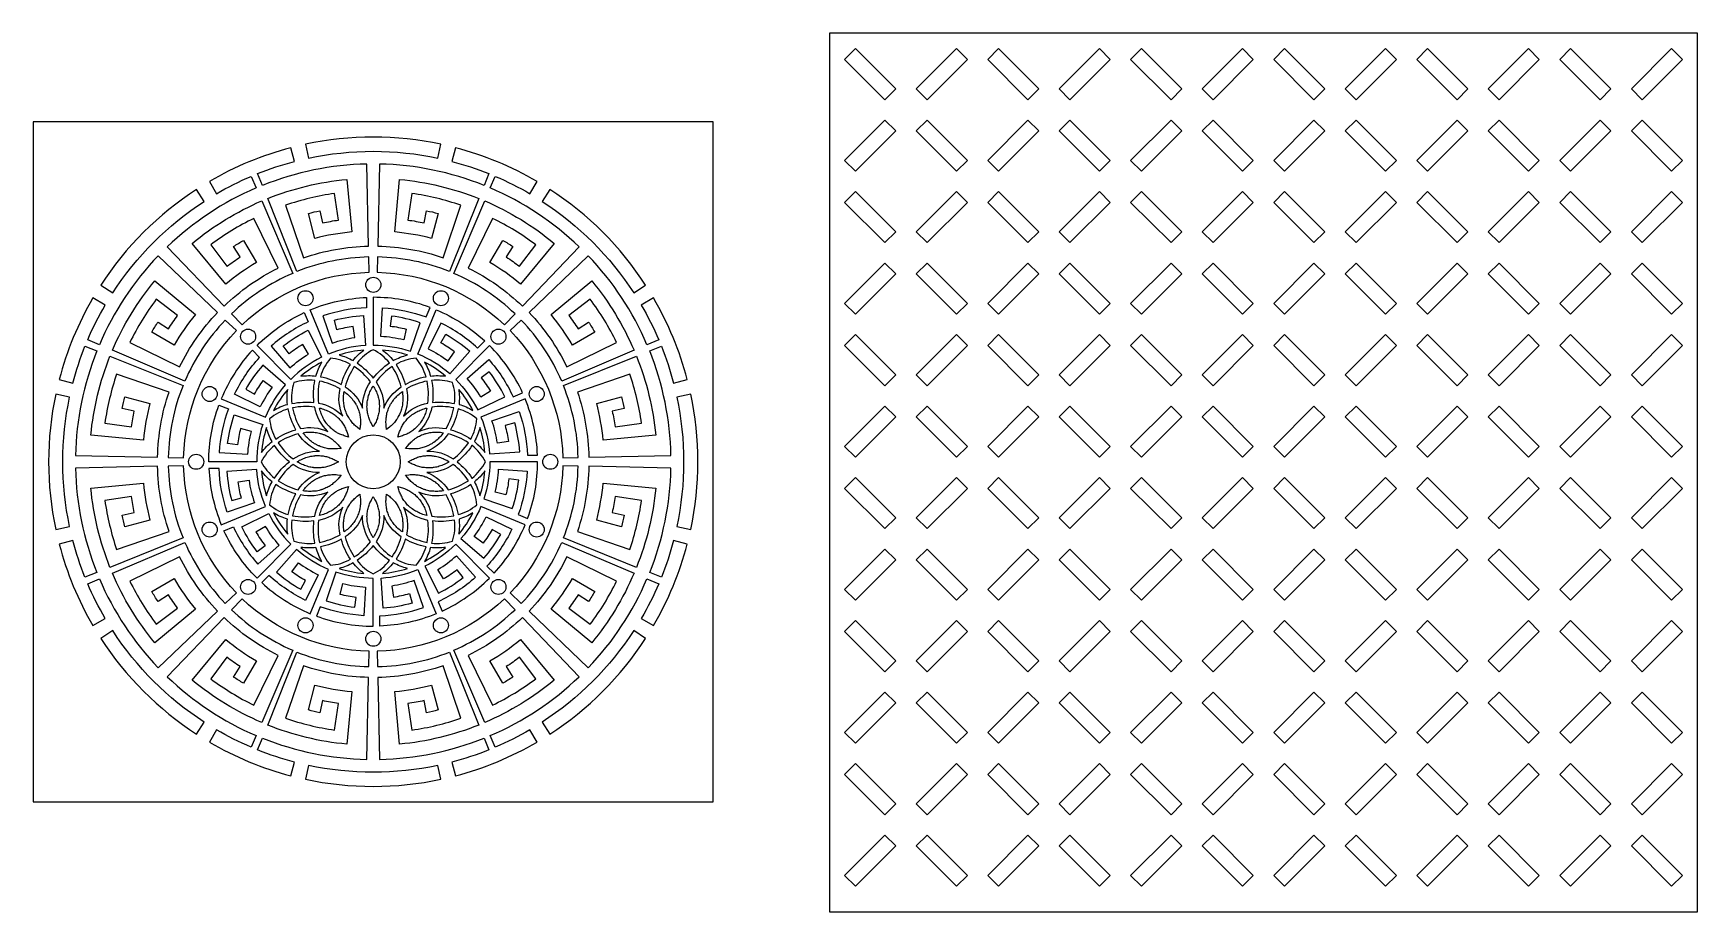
# Model space of a CAD drawing. Extents: x 313 to 1418, y 391 to 974.
import ezdxf

# ---------------------------------------------------------------- set-up
doc = ezdxf.new("R2010")
doc.units = 0
doc.layers.get('0').update_dxf_attribs({"linetype": 'CONTINUOUS'})

msp = doc.modelspace()

# ---------------------------------------------------------------- linework, layer by layer
for points in [[(841.9, 390.7), (1418.3, 390.7), (1418.3, 973.9), (841.9, 973.9)], [(852, 956.6), (859.2, 963.7), (886, 937), (878.8, 929.8)], [(926.3, 963.7), (933.5, 956.6), (906.7, 929.8), (899.5, 937)], [(947, 956.6), (954.2, 963.7), (980.9, 937), (973.7, 929.8)], [(1021.2, 963.7), (1028.4, 956.6), (1001.6, 929.8), (994.5, 937)], [(1041.9, 956.6), (1049.1, 963.7), (1075.9, 937), (1068.7, 929.8)], [(1116.2, 963.7), (1123.3, 956.6), (1096.6, 929.8), (1089.4, 937)], [(1136.9, 956.6), (1144.1, 963.7), (1170.8, 937), (1163.6, 929.8)], [(1211.1, 963.7), (1218.3, 956.6), (1191.5, 929.8), (1184.4, 937)], [(1231.8, 956.6), (1239, 963.7), (1265.8, 937), (1258.6, 929.8)], [(1306.1, 963.7), (1313.2, 956.6), (1286.5, 929.8), (1279.3, 937)], [(1326.8, 956.6), (1334, 963.7), (1360.7, 937), (1353.5, 929.8)], [(1401, 963.7), (1408.2, 956.6), (1381.4, 929.8), (1374.3, 937)], [(313.4, 463.7), (764.7, 463.7), (764.7, 915.1), (313.4, 915.1)], [(859.2, 882.3), (852, 889.5), (878.8, 916.3), (886, 909.1)], [(933.5, 889.5), (926.3, 882.3), (899.5, 909.1), (906.7, 916.3)], [(954.2, 882.3), (947, 889.5), (973.7, 916.3), (980.9, 909.1)], [(1028.4, 889.5), (1021.2, 882.3), (994.5, 909.1), (1001.6, 916.3)], [(1049.1, 882.3), (1041.9, 889.5), (1068.7, 916.3), (1075.9, 909.1)], [(1123.3, 889.5), (1116.2, 882.3), (1089.4, 909.1), (1096.6, 916.3)], [(1144.1, 882.3), (1136.9, 889.5), (1163.6, 916.3), (1170.8, 909.1)], [(1218.3, 889.5), (1211.1, 882.3), (1184.4, 909.1), (1191.5, 916.3)], [(1239, 882.3), (1231.8, 889.5), (1258.6, 916.3), (1265.8, 909.1)], [(1313.2, 889.5), (1306.1, 882.3), (1279.3, 909.1), (1286.5, 916.3)], [(1334, 882.3), (1326.8, 889.5), (1353.5, 916.3), (1360.7, 909.1)], [(1408.2, 889.5), (1401, 882.3), (1374.3, 909.1), (1381.4, 916.3)], [(852, 861.6), (859.2, 868.8), (886, 842), (878.8, 834.9)], [(926.3, 868.8), (933.5, 861.6), (906.7, 834.9), (899.5, 842)], [(947, 861.6), (954.2, 868.8), (980.9, 842), (973.7, 834.9)], [(1021.2, 868.8), (1028.4, 861.6), (1001.6, 834.9), (994.5, 842)], [(1041.9, 861.6), (1049.1, 868.8), (1075.9, 842), (1068.7, 834.9)], [(1116.2, 868.8), (1123.3, 861.6), (1096.6, 834.9), (1089.4, 842)], [(1136.9, 861.6), (1144.1, 868.8), (1170.8, 842), (1163.6, 834.9)], [(1211.1, 868.8), (1218.3, 861.6), (1191.5, 834.9), (1184.4, 842)], [(1231.8, 861.6), (1239, 868.8), (1265.8, 842), (1258.6, 834.9)], [(1306.1, 868.8), (1313.2, 861.6), (1286.5, 834.9), (1279.3, 842)], [(1326.8, 861.6), (1334, 868.8), (1360.7, 842), (1353.5, 834.9)], [(1401, 868.8), (1408.2, 861.6), (1381.4, 834.9), (1374.3, 842)], [(859.2, 787.4), (852, 794.6), (878.8, 821.3), (886, 814.1)], [(933.5, 794.6), (926.3, 787.4), (899.5, 814.1), (906.7, 821.3)], [(954.2, 787.4), (947, 794.6), (973.7, 821.3), (980.9, 814.1)], [(1028.4, 794.6), (1021.2, 787.4), (994.5, 814.1), (1001.6, 821.3)], [(1049.1, 787.4), (1041.9, 794.6), (1068.7, 821.3), (1075.9, 814.1)], [(1123.3, 794.6), (1116.2, 787.4), (1089.4, 814.1), (1096.6, 821.3)], [(1144.1, 787.4), (1136.9, 794.6), (1163.6, 821.3), (1170.8, 814.1)], [(1218.3, 794.6), (1211.1, 787.4), (1184.4, 814.1), (1191.5, 821.3)], [(1239, 787.4), (1231.8, 794.6), (1258.6, 821.3), (1265.8, 814.1)], [(1313.2, 794.6), (1306.1, 787.4), (1279.3, 814.1), (1286.5, 821.3)], [(1334, 787.4), (1326.8, 794.6), (1353.5, 821.3), (1360.7, 814.1)], [(1408.2, 794.6), (1401, 787.4), (1374.3, 814.1), (1381.4, 821.3)], [(852, 766.7), (859.2, 773.8), (886, 747.1), (878.8, 739.9)], [(926.3, 773.8), (933.5, 766.7), (906.7, 739.9), (899.5, 747.1)], [(947, 766.7), (954.2, 773.8), (980.9, 747.1), (973.7, 739.9)], [(1021.2, 773.8), (1028.4, 766.7), (1001.6, 739.9), (994.5, 747.1)], [(1041.9, 766.7), (1049.1, 773.8), (1075.9, 747.1), (1068.7, 739.9)], [(1116.2, 773.8), (1123.3, 766.7), (1096.6, 739.9), (1089.4, 747.1)], [(1136.9, 766.7), (1144.1, 773.8), (1170.8, 747.1), (1163.6, 739.9)], [(1211.1, 773.8), (1218.3, 766.7), (1191.5, 739.9), (1184.4, 747.1)], [(1231.8, 766.7), (1239, 773.8), (1265.8, 747.1), (1258.6, 739.9)], [(1306.1, 773.8), (1313.2, 766.7), (1286.5, 739.9), (1279.3, 747.1)], [(1326.8, 766.7), (1334, 773.8), (1360.7, 747.1), (1353.5, 739.9)], [(1401, 773.8), (1408.2, 766.7), (1381.4, 739.9), (1374.3, 747.1)], [(528.4, 712.3), (527.8, 712.8), (527.2, 713.3), (526.6, 713.8), (526.1, 714.4), (525.6, 714.9), (525.1, 715.5), (524.6, 716.1), (524.1, 716.7), (523.6, 717.4), (523.2, 718), (522.8, 718.7), (522.4, 719.4), (522, 720.1), (521.6, 720.8), (521.3, 721.5), (521, 722.3), (520.9, 722.7), (520.7, 723), (520.6, 723.4), (520.5, 723.8), (520.3, 724.2), (520.2, 724.6), (520, 725.4), (519.8, 726.2), (519.7, 727.1), (519.6, 727.9), (519.5, 728.8), (519.4, 729.6), (519.4, 730.5), (519.4, 731.4), (519.4, 732.3), (519.4, 733.2), (519.5, 734.2), (519.6, 735.1), (519.8, 736), (520.5, 735.5), (521.2, 734.9), (521.9, 734.3), (522.6, 733.7), (523.3, 733), (523.9, 732.4), (524.5, 731.8), (525.1, 731.1), (525.6, 730.4), (526.1, 729.7), (526.6, 729), (527.1, 728.3), (527.5, 727.6), (527.7, 727.2), (527.9, 726.9), (528.1, 726.5), (528.3, 726.2), (528.4, 725.8), (528.6, 725.4), (528.9, 724.7), (529.2, 723.9), (529.4, 723.2), (529.7, 722.4), (529.9, 721.6), (530.1, 720.9), (530.2, 720.1), (530.3, 719.3), (530.4, 718.6), (530.5, 717.8), (530.5, 717), (530.6, 716.2), (530.6, 715.5), (530.5, 714.7), (530.5, 713.9), (530.4, 713.2), (530.2, 710.8)], [(537.9, 714.7), (537.6, 715.3), (537.2, 716), (536.9, 716.7), (536.6, 717.4), (536.4, 718.2), (536.1, 718.9), (535.9, 719.6), (535.7, 720.4), (535.5, 721.2), (535.3, 721.9), (535.2, 722.7), (535.1, 723.5), (535, 724.3), (535, 725.1), (534.9, 725.9), (535, 726.7), (535, 727.1), (535, 727.5), (535, 727.9), (535, 728.3), (535.1, 728.7), (535.1, 729.1), (535.3, 730), (535.4, 730.8), (535.6, 731.6), (535.8, 732.4), (536, 733.3), (536.3, 734.1), (536.6, 734.9), (536.9, 735.8), (537.3, 736.6), (537.7, 737.4), (538.1, 738.2), (538.6, 739), (539.1, 739.9), (539.5, 739), (540, 738.2), (540.4, 737.4), (540.8, 736.6), (541.2, 735.8), (541.5, 734.9), (541.8, 734.1), (542.1, 733.3), (542.3, 732.4), (542.5, 731.6), (542.7, 730.8), (542.9, 730), (543, 729.1), (543, 728.7), (543.1, 728.3), (543.1, 727.9), (543.1, 727.5), (543.2, 727.1), (543.2, 726.7), (543.2, 725.9), (543.1, 725.1), (543.1, 724.3), (543, 723.5), (542.9, 722.7), (542.8, 721.9), (542.6, 721.2), (542.4, 720.4), (542.2, 719.6), (542, 718.9), (541.8, 718.2), (541.5, 717.4), (541.2, 716.7), (540.9, 716), (540.5, 715.3), (540.2, 714.7), (539.1, 712.6)], [(547.7, 713.2), (547.6, 713.9), (547.6, 714.7), (547.5, 715.5), (547.5, 716.2), (547.6, 717), (547.6, 717.8), (547.7, 718.6), (547.8, 719.3), (547.9, 720.1), (548.1, 720.9), (548.2, 721.6), (548.4, 722.4), (548.7, 723.2), (548.9, 723.9), (549.2, 724.7), (549.5, 725.4), (549.7, 725.8), (549.9, 726.2), (550, 726.5), (550.2, 726.9), (550.4, 727.2), (550.6, 727.6), (551.1, 728.3), (551.5, 729), (552, 729.7), (552.5, 730.4), (553, 731.1), (553.6, 731.8), (554.2, 732.4), (554.8, 733), (555.5, 733.7), (556.2, 734.3), (556.9, 734.9), (557.6, 735.5), (558.4, 736), (558.5, 735.1), (558.6, 734.2), (558.7, 733.2), (558.7, 732.3), (558.8, 731.4), (558.7, 730.5), (558.7, 729.6), (558.6, 728.8), (558.5, 727.9), (558.4, 727.1), (558.3, 726.2), (558.1, 725.4), (557.9, 724.6), (557.8, 724.2), (557.7, 723.8), (557.5, 723.4), (557.4, 723), (557.3, 722.7), (557.1, 722.3), (556.8, 721.5), (556.5, 720.8), (556.1, 720.1), (555.7, 719.4), (555.4, 718.7), (554.9, 718), (554.5, 717.4), (554, 716.7), (553.6, 716.1), (553.1, 715.5), (552.6, 714.9), (552, 714.4), (551.5, 713.8), (550.9, 713.3), (550.3, 712.8), (549.8, 712.3), (547.9, 710.8)], [(520.4, 706.5), (519.7, 706.7), (519, 707), (518.2, 707.2), (517.5, 707.5), (516.8, 707.8), (516.1, 708.2), (515.4, 708.5), (514.8, 708.9), (514.1, 709.3), (513.4, 709.8), (512.8, 710.2), (512.2, 710.7), (511.6, 711.2), (511, 711.7), (510.4, 712.3), (509.8, 712.9), (509.5, 713.2), (509.2, 713.5), (509, 713.8), (508.7, 714.1), (508.5, 714.4), (508.2, 714.7), (507.7, 715.4), (507.2, 716.1), (506.8, 716.8), (506.3, 717.5), (505.9, 718.3), (505.5, 719.1), (505.1, 719.9), (504.8, 720.7), (504.5, 721.5), (504.2, 722.4), (503.9, 723.3), (503.6, 724.2), (503.4, 725.1), (504.3, 724.9), (505.2, 724.6), (506.1, 724.3), (506.9, 724), (507.8, 723.7), (508.6, 723.3), (509.4, 723), (510.2, 722.6), (510.9, 722.2), (511.7, 721.7), (512.4, 721.3), (513.1, 720.8), (513.7, 720.3), (514.1, 720), (514.4, 719.8), (514.7, 719.5), (515, 719.2), (515.3, 718.9), (515.6, 718.7), (516.2, 718.1), (516.7, 717.5), (517.3, 716.9), (517.8, 716.3), (518.2, 715.7), (518.7, 715), (519.1, 714.4), (519.5, 713.7), (519.9, 713), (520.3, 712.3), (520.6, 711.7), (520.9, 710.9), (521.2, 710.2), (521.5, 709.5), (521.8, 708.8), (522, 708.1), (522.7, 705.8)], [(556.1, 708.1), (556.3, 708.8), (556.6, 709.5), (556.9, 710.2), (557.2, 710.9), (557.5, 711.7), (557.8, 712.3), (558.2, 713), (558.6, 713.7), (559, 714.4), (559.4, 715), (559.9, 715.7), (560.4, 716.3), (560.9, 716.9), (561.4, 717.5), (561.9, 718.1), (562.5, 718.7), (562.8, 718.9), (563.1, 719.2), (563.4, 719.5), (563.7, 719.8), (564, 720), (564.4, 720.3), (565, 720.8), (565.7, 721.3), (566.4, 721.7), (567.2, 722.2), (567.9, 722.6), (568.7, 723), (569.5, 723.3), (570.3, 723.7), (571.2, 724), (572, 724.3), (572.9, 724.6), (573.8, 724.9), (574.7, 725.1), (574.5, 724.2), (574.2, 723.3), (574, 722.4), (573.7, 721.5), (573.3, 720.7), (573, 719.9), (572.6, 719.1), (572.2, 718.3), (571.8, 717.5), (571.4, 716.8), (570.9, 716.1), (570.4, 715.4), (569.9, 714.7), (569.7, 714.4), (569.4, 714.1), (569.1, 713.8), (568.9, 713.5), (568.6, 713.2), (568.3, 712.9), (567.7, 712.3), (567.2, 711.7), (566.6, 711.2), (565.9, 710.7), (565.3, 710.2), (564.7, 709.8), (564, 709.3), (563.4, 708.9), (562.7, 708.5), (562, 708.2), (561.3, 707.8), (560.6, 707.5), (559.9, 707.2), (559.2, 707), (558.4, 706.7), (557.7, 706.5), (555.4, 705.8)], [(859.2, 692.4), (852, 699.6), (878.8, 726.4), (886, 719.2)], [(933.5, 699.6), (926.3, 692.4), (899.5, 719.2), (906.7, 726.4)], [(954.2, 692.4), (947, 699.6), (973.7, 726.4), (980.9, 719.2)], [(1028.4, 699.6), (1021.2, 692.4), (994.5, 719.2), (1001.6, 726.4)], [(1049.1, 692.4), (1041.9, 699.6), (1068.7, 726.4), (1075.9, 719.2)], [(1123.3, 699.6), (1116.2, 692.4), (1089.4, 719.2), (1096.6, 726.4)], [(1144.1, 692.4), (1136.9, 699.6), (1163.6, 726.4), (1170.8, 719.2)], [(1218.3, 699.6), (1211.1, 692.4), (1184.4, 719.2), (1191.5, 726.4)], [(1239, 692.4), (1231.8, 699.6), (1258.6, 726.4), (1265.8, 719.2)], [(1313.2, 699.6), (1306.1, 692.4), (1279.3, 719.2), (1286.5, 726.4)], [(1334, 692.4), (1326.8, 699.6), (1353.5, 726.4), (1360.7, 719.2)], [(1408.2, 699.6), (1401, 692.4), (1374.3, 719.2), (1381.4, 726.4)], [(515.3, 698), (514.5, 698), (513.8, 697.9), (513, 697.9), (512.2, 697.9), (511.5, 697.9), (510.7, 698), (509.9, 698), (509.1, 698.1), (508.4, 698.3), (507.6, 698.4), (506.8, 698.6), (506.1, 698.8), (505.3, 699), (504.6, 699.3), (503.8, 699.6), (503.1, 699.9), (502.7, 700), (502.3, 700.2), (501.9, 700.4), (501.6, 700.6), (501.2, 700.8), (500.9, 701), (500.1, 701.4), (499.4, 701.9), (498.7, 702.3), (498.1, 702.9), (497.4, 703.4), (496.7, 704), (496.1, 704.6), (495.4, 705.2), (494.8, 705.8), (494.2, 706.5), (493.6, 707.2), (493, 708), (492.5, 708.7), (493.4, 708.9), (494.3, 709), (495.2, 709), (496.1, 709.1), (497, 709.1), (497.9, 709.1), (498.8, 709.1), (499.7, 709), (500.6, 708.9), (501.4, 708.8), (502.2, 708.6), (503.1, 708.4), (503.9, 708.2), (504.3, 708.1), (504.7, 708), (505, 707.9), (505.4, 707.7), (505.8, 707.6), (506.2, 707.5), (506.9, 707.2), (507.7, 706.8), (508.4, 706.5), (509.1, 706.1), (509.8, 705.7), (510.4, 705.3), (511.1, 704.8), (511.7, 704.4), (512.3, 703.9), (512.9, 703.4), (513.5, 702.9), (514.1, 702.4), (514.6, 701.8), (515.2, 701.3), (515.7, 700.7), (516.2, 700.1), (517.7, 698.3)], [(562, 700.1), (562.4, 700.7), (563, 701.3), (563.5, 701.8), (564, 702.4), (564.6, 702.9), (565.2, 703.4), (565.8, 703.9), (566.4, 704.4), (567, 704.8), (567.7, 705.3), (568.3, 705.7), (569, 706.1), (569.7, 706.5), (570.4, 706.8), (571.2, 707.2), (571.9, 707.5), (572.3, 707.6), (572.7, 707.7), (573.1, 707.9), (573.5, 708), (573.9, 708.1), (574.3, 708.2), (575.1, 708.4), (575.9, 708.6), (576.7, 708.8), (577.6, 708.9), (578.4, 709), (579.3, 709.1), (580.2, 709.1), (581.1, 709.1), (582, 709.1), (582.9, 709), (583.8, 709), (584.7, 708.9), (585.7, 708.7), (585.1, 708), (584.5, 707.2), (583.9, 706.5), (583.3, 705.8), (582.7, 705.2), (582.1, 704.6), (581.4, 704), (580.7, 703.4), (580.1, 702.9), (579.4, 702.3), (578.7, 701.9), (578, 701.4), (577.3, 701), (576.9, 700.8), (576.5, 700.6), (576.2, 700.4), (575.8, 700.2), (575.4, 700), (575.1, 699.9), (574.3, 699.6), (573.6, 699.3), (572.8, 699), (572, 698.8), (571.3, 698.6), (570.5, 698.4), (569.7, 698.3), (569, 698.1), (568.2, 698), (567.4, 698), (566.7, 697.9), (565.9, 697.9), (565.1, 697.9), (564.3, 697.9), (563.6, 698), (562.8, 698), (560.5, 698.3)], [(513.8, 688.3), (513.1, 687.9), (512.4, 687.6), (511.7, 687.3), (511, 687), (510.3, 686.7), (509.6, 686.5), (508.8, 686.2), (508.1, 686), (507.3, 685.9), (506.5, 685.7), (505.8, 685.6), (505, 685.5), (504.2, 685.4), (503.4, 685.3), (502.6, 685.3), (501.8, 685.3), (501.4, 685.3), (501, 685.3), (500.6, 685.4), (500.2, 685.4), (499.7, 685.4), (499.3, 685.5), (498.5, 685.6), (497.7, 685.8), (496.9, 685.9), (496, 686.1), (495.2, 686.4), (494.4, 686.7), (493.5, 687), (492.7, 687.3), (491.9, 687.7), (491.1, 688), (490.2, 688.5), (489.4, 688.9), (488.6, 689.4), (489.4, 689.9), (490.2, 690.4), (491.1, 690.8), (491.9, 691.2), (492.7, 691.5), (493.5, 691.9), (494.4, 692.2), (495.2, 692.4), (496, 692.7), (496.9, 692.9), (497.7, 693.1), (498.5, 693.2), (499.3, 693.3), (499.7, 693.4), (500.2, 693.4), (500.6, 693.5), (501, 693.5), (501.4, 693.5), (501.8, 693.5), (502.6, 693.5), (503.4, 693.5), (504.2, 693.4), (505, 693.4), (505.8, 693.3), (506.5, 693.1), (507.3, 693), (508.1, 692.8), (508.8, 692.6), (509.6, 692.4), (510.3, 692.1), (511, 691.8), (511.7, 691.5), (512.4, 691.2), (513.1, 690.9), (513.8, 690.5), (515.9, 689.4)], [(564.3, 690.5), (565, 690.9), (565.7, 691.2), (566.4, 691.5), (567.1, 691.8), (567.8, 692.1), (568.5, 692.4), (569.3, 692.6), (570, 692.8), (570.8, 693), (571.6, 693.1), (572.3, 693.3), (573.1, 693.4), (573.9, 693.4), (574.7, 693.5), (575.5, 693.5), (576.3, 693.5), (576.7, 693.5), (577.1, 693.5), (577.5, 693.5), (578, 693.4), (578.4, 693.4), (578.8, 693.3), (579.6, 693.2), (580.4, 693.1), (581.3, 692.9), (582.1, 692.7), (582.9, 692.4), (583.8, 692.2), (584.6, 691.9), (585.4, 691.5), (586.2, 691.2), (587.1, 690.8), (587.9, 690.4), (588.7, 689.9), (589.5, 689.4), (588.7, 688.9), (587.9, 688.5), (587.1, 688), (586.2, 687.7), (585.4, 687.3), (584.6, 687), (583.8, 686.7), (582.9, 686.4), (582.1, 686.1), (581.3, 685.9), (580.4, 685.8), (579.6, 685.6), (578.8, 685.5), (578.4, 685.4), (578, 685.4), (577.5, 685.4), (577.1, 685.3), (576.7, 685.3), (576.3, 685.3), (575.5, 685.3), (574.7, 685.3), (573.9, 685.4), (573.1, 685.5), (572.3, 685.6), (571.6, 685.7), (570.8, 685.9), (570, 686), (569.3, 686.2), (568.5, 686.5), (567.8, 686.7), (567.1, 687), (566.4, 687.3), (565.7, 687.6), (565, 687.9), (564.3, 688.3), (562.2, 689.4)], [(516.2, 678.7), (515.7, 678.1), (515.2, 677.5), (514.6, 677), (514.1, 676.4), (513.5, 675.9), (512.9, 675.4), (512.3, 674.9), (511.7, 674.4), (511.1, 674), (510.4, 673.5), (509.8, 673.1), (509.1, 672.7), (508.4, 672.3), (507.7, 672), (506.9, 671.7), (506.2, 671.4), (505.8, 671.2), (505.4, 671.1), (505, 670.9), (504.7, 670.8), (504.3, 670.7), (503.9, 670.6), (503.1, 670.4), (502.2, 670.2), (501.4, 670), (500.6, 669.9), (499.7, 669.8), (498.8, 669.8), (497.9, 669.7), (497, 669.7), (496.1, 669.7), (495.2, 669.8), (494.3, 669.9), (493.4, 670), (492.5, 670.1), (493, 670.9), (493.6, 671.6), (494.2, 672.3), (494.8, 673), (495.4, 673.6), (496.1, 674.3), (496.7, 674.9), (497.4, 675.4), (498.1, 676), (498.7, 676.5), (499.4, 677), (500.1, 677.4), (500.9, 677.8), (501.2, 678), (501.6, 678.2), (501.9, 678.4), (502.3, 678.6), (502.7, 678.8), (503.1, 678.9), (503.8, 679.3), (504.6, 679.5), (505.3, 679.8), (506.1, 680), (506.8, 680.2), (507.6, 680.4), (508.4, 680.6), (509.1, 680.7), (509.9, 680.8), (510.7, 680.8), (511.5, 680.9), (512.2, 680.9), (513, 680.9), (513.8, 680.9), (514.5, 680.9), (515.3, 680.8), (517.7, 680.5)], [(562.8, 680.8), (563.6, 680.9), (564.3, 680.9), (565.1, 680.9), (565.9, 680.9), (566.7, 680.9), (567.4, 680.8), (568.2, 680.8), (569, 680.7), (569.7, 680.6), (570.5, 680.4), (571.3, 680.2), (572, 680), (572.8, 679.8), (573.6, 679.5), (574.3, 679.3), (575.1, 678.9), (575.4, 678.8), (575.8, 678.6), (576.2, 678.4), (576.5, 678.2), (576.9, 678), (577.3, 677.8), (578, 677.4), (578.7, 677), (579.4, 676.5), (580.1, 676), (580.7, 675.4), (581.4, 674.9), (582.1, 674.3), (582.7, 673.6), (583.3, 673), (583.9, 672.3), (584.5, 671.6), (585.1, 670.9), (585.7, 670.1), (584.7, 670), (583.8, 669.9), (582.9, 669.8), (582, 669.7), (581.1, 669.7), (580.2, 669.7), (579.3, 669.8), (578.4, 669.8), (577.6, 669.9), (576.7, 670), (575.9, 670.2), (575.1, 670.4), (574.3, 670.6), (573.9, 670.7), (573.5, 670.8), (573.1, 670.9), (572.7, 671.1), (572.3, 671.2), (571.9, 671.4), (571.2, 671.7), (570.4, 672), (569.7, 672.3), (569, 672.7), (568.3, 673.1), (567.7, 673.5), (567, 674), (566.4, 674.4), (565.8, 674.9), (565.2, 675.4), (564.6, 675.9), (564, 676.4), (563.5, 677), (563, 677.5), (562.4, 678.1), (562, 678.7), (560.5, 680.5)], [(852, 671.7), (859.2, 678.9), (886, 652.1), (878.8, 645)], [(926.3, 678.9), (933.5, 671.7), (906.7, 645), (899.5, 652.1)], [(947, 671.7), (954.2, 678.9), (980.9, 652.1), (973.7, 645)], [(1021.2, 678.9), (1028.4, 671.7), (1001.6, 645), (994.5, 652.1)], [(1041.9, 671.7), (1049.1, 678.9), (1075.9, 652.1), (1068.7, 645)], [(1116.2, 678.9), (1123.3, 671.7), (1096.6, 645), (1089.4, 652.1)], [(1136.9, 671.7), (1144.1, 678.9), (1170.8, 652.1), (1163.6, 645)], [(1211.1, 678.9), (1218.3, 671.7), (1191.5, 645), (1184.4, 652.1)], [(1231.8, 671.7), (1239, 678.9), (1265.8, 652.1), (1258.6, 645)], [(1306.1, 678.9), (1313.2, 671.7), (1286.5, 645), (1279.3, 652.1)], [(1326.8, 671.7), (1334, 678.9), (1360.7, 652.1), (1353.5, 645)], [(1401, 678.9), (1408.2, 671.7), (1381.4, 645), (1374.3, 652.1)], [(522, 670.8), (521.8, 670), (521.5, 669.3), (521.2, 668.6), (520.9, 667.9), (520.6, 667.2), (520.3, 666.5), (519.9, 665.8), (519.5, 665.1), (519.1, 664.4), (518.7, 663.8), (518.2, 663.2), (517.8, 662.5), (517.3, 661.9), (516.7, 661.3), (516.2, 660.7), (515.6, 660.2), (515.3, 659.9), (515, 659.6), (514.7, 659.3), (514.4, 659.1), (514.1, 658.8), (513.7, 658.5), (513.1, 658.1), (512.4, 657.6), (511.7, 657.1), (510.9, 656.7), (510.2, 656.3), (509.4, 655.9), (508.6, 655.5), (507.8, 655.1), (506.9, 654.8), (506.1, 654.5), (505.2, 654.2), (504.3, 654), (503.4, 653.7), (503.6, 654.7), (503.9, 655.6), (504.2, 656.4), (504.5, 657.3), (504.8, 658.1), (505.1, 659), (505.5, 659.8), (505.9, 660.5), (506.3, 661.3), (506.8, 662), (507.2, 662.7), (507.7, 663.4), (508.2, 664.1), (508.5, 664.4), (508.7, 664.7), (509, 665.1), (509.2, 665.4), (509.5, 665.7), (509.8, 666), (510.4, 666.5), (511, 667.1), (511.6, 667.6), (512.2, 668.1), (512.8, 668.6), (513.4, 669.1), (514.1, 669.5), (514.8, 669.9), (515.4, 670.3), (516.1, 670.6), (516.8, 671), (517.5, 671.3), (518.2, 671.6), (519, 671.9), (519.7, 672.1), (520.4, 672.4), (522.7, 673)], [(530.4, 665.7), (530.5, 664.9), (530.5, 664.1), (530.6, 663.4), (530.6, 662.6), (530.5, 661.8), (530.5, 661), (530.4, 660.3), (530.3, 659.5), (530.2, 658.7), (530.1, 658), (529.9, 657.2), (529.7, 656.4), (529.4, 655.7), (529.2, 654.9), (528.9, 654.2), (528.6, 653.4), (528.4, 653), (528.3, 652.7), (528.1, 652.3), (527.9, 651.9), (527.7, 651.6), (527.5, 651.2), (527.1, 650.5), (526.6, 649.8), (526.1, 649.1), (525.6, 648.4), (525.1, 647.7), (524.5, 647.1), (523.9, 646.4), (523.3, 645.8), (522.6, 645.2), (521.9, 644.5), (521.2, 643.9), (520.5, 643.4), (519.8, 642.8), (519.6, 643.7), (519.5, 644.7), (519.4, 645.6), (519.4, 646.5), (519.4, 647.4), (519.4, 648.3), (519.4, 649.2), (519.5, 650), (519.6, 650.9), (519.7, 651.8), (519.8, 652.6), (520, 653.4), (520.2, 654.2), (520.3, 654.6), (520.5, 655), (520.6, 655.4), (520.7, 655.8), (520.9, 656.2), (521, 656.6), (521.3, 657.3), (521.6, 658), (522, 658.8), (522.4, 659.5), (522.8, 660.1), (523.2, 660.8), (523.6, 661.4), (524.1, 662.1), (524.6, 662.7), (525.1, 663.3), (525.6, 663.9), (526.1, 664.4), (526.6, 665), (527.2, 665.5), (527.8, 666), (528.4, 666.5), (530.2, 668)], [(540.2, 664.2), (540.5, 663.5), (540.9, 662.8), (541.2, 662.1), (541.5, 661.4), (541.8, 660.7), (542, 659.9), (542.2, 659.2), (542.4, 658.4), (542.6, 657.7), (542.8, 656.9), (542.9, 656.1), (543, 655.3), (543.1, 654.6), (543.1, 653.8), (543.2, 653), (543.2, 652.1), (543.2, 651.7), (543.1, 651.3), (543.1, 650.9), (543.1, 650.5), (543, 650.1), (543, 649.7), (542.9, 648.9), (542.7, 648), (542.5, 647.2), (542.3, 646.4), (542.1, 645.5), (541.8, 644.7), (541.5, 643.9), (541.2, 643.1), (540.8, 642.2), (540.4, 641.4), (540, 640.6), (539.5, 639.8), (539.1, 639), (538.6, 639.8), (538.1, 640.6), (537.7, 641.4), (537.3, 642.2), (536.9, 643.1), (536.6, 643.9), (536.3, 644.7), (536, 645.5), (535.8, 646.4), (535.6, 647.2), (535.4, 648), (535.3, 648.9), (535.1, 649.7), (535.1, 650.1), (535, 650.5), (535, 650.9), (535, 651.3), (535, 651.7), (535, 652.1), (534.9, 653), (535, 653.8), (535, 654.6), (535.1, 655.3), (535.2, 656.1), (535.3, 656.9), (535.5, 657.7), (535.7, 658.4), (535.9, 659.2), (536.1, 659.9), (536.4, 660.7), (536.6, 661.4), (536.9, 662.1), (537.2, 662.8), (537.6, 663.5), (537.9, 664.2), (539.1, 666.3)], [(549.8, 666.5), (550.3, 666), (550.9, 665.5), (551.5, 665), (552, 664.4), (552.6, 663.9), (553.1, 663.3), (553.6, 662.7), (554, 662.1), (554.5, 661.4), (554.9, 660.8), (555.4, 660.1), (555.7, 659.5), (556.1, 658.8), (556.5, 658), (556.8, 657.3), (557.1, 656.6), (557.3, 656.2), (557.4, 655.8), (557.5, 655.4), (557.7, 655), (557.8, 654.6), (557.9, 654.2), (558.1, 653.4), (558.3, 652.6), (558.4, 651.8), (558.5, 650.9), (558.6, 650), (558.7, 649.2), (558.7, 648.3), (558.8, 647.4), (558.7, 646.5), (558.7, 645.6), (558.6, 644.7), (558.5, 643.7), (558.4, 642.8), (557.6, 643.4), (556.9, 643.9), (556.2, 644.5), (555.5, 645.2), (554.8, 645.8), (554.2, 646.4), (553.6, 647.1), (553, 647.7), (552.5, 648.4), (552, 649.1), (551.5, 649.8), (551.1, 650.5), (550.6, 651.2), (550.4, 651.6), (550.2, 651.9), (550, 652.3), (549.9, 652.7), (549.7, 653), (549.5, 653.4), (549.2, 654.2), (548.9, 654.9), (548.7, 655.7), (548.4, 656.4), (548.2, 657.2), (548.1, 658), (547.9, 658.7), (547.8, 659.5), (547.7, 660.3), (547.6, 661), (547.6, 661.8), (547.5, 662.6), (547.5, 663.4), (547.6, 664.1), (547.6, 664.9), (547.7, 665.7), (547.9, 668)], [(557.7, 672.4), (558.4, 672.1), (559.2, 671.9), (559.9, 671.6), (560.6, 671.3), (561.3, 671), (562, 670.6), (562.7, 670.3), (563.4, 669.9), (564, 669.5), (564.7, 669.1), (565.3, 668.6), (565.9, 668.1), (566.6, 667.6), (567.2, 667.1), (567.7, 666.5), (568.3, 666), (568.6, 665.7), (568.9, 665.4), (569.1, 665.1), (569.4, 664.7), (569.7, 664.4), (569.9, 664.1), (570.4, 663.4), (570.9, 662.7), (571.4, 662), (571.8, 661.3), (572.2, 660.5), (572.6, 659.8), (573, 659), (573.3, 658.1), (573.7, 657.3), (574, 656.4), (574.2, 655.6), (574.5, 654.7), (574.7, 653.7), (573.8, 654), (572.9, 654.2), (572, 654.5), (571.2, 654.8), (570.3, 655.1), (569.5, 655.5), (568.7, 655.9), (567.9, 656.3), (567.2, 656.7), (566.4, 657.1), (565.7, 657.6), (565, 658.1), (564.4, 658.5), (564, 658.8), (563.7, 659.1), (563.4, 659.3), (563.1, 659.6), (562.8, 659.9), (562.5, 660.2), (561.9, 660.7), (561.4, 661.3), (560.9, 661.9), (560.4, 662.5), (559.9, 663.2), (559.4, 663.8), (559, 664.4), (558.6, 665.1), (558.2, 665.8), (557.8, 666.5), (557.5, 667.2), (557.2, 667.9), (556.9, 668.6), (556.6, 669.3), (556.3, 670), (556.1, 670.8), (555.4, 673)], [(859.2, 597.5), (852, 604.7), (878.8, 631.4), (886, 624.2)], [(933.5, 604.7), (926.3, 597.5), (899.5, 624.2), (906.7, 631.4)], [(954.2, 597.5), (947, 604.7), (973.7, 631.4), (980.9, 624.2)], [(1028.4, 604.7), (1021.2, 597.5), (994.5, 624.2), (1001.6, 631.4)], [(1049.1, 597.5), (1041.9, 604.7), (1068.7, 631.4), (1075.9, 624.2)], [(1123.3, 604.7), (1116.2, 597.5), (1089.4, 624.2), (1096.6, 631.4)], [(1144.1, 597.5), (1136.9, 604.7), (1163.6, 631.4), (1170.8, 624.2)], [(1218.3, 604.7), (1211.1, 597.5), (1184.4, 624.2), (1191.5, 631.4)], [(1239, 597.5), (1231.8, 604.7), (1258.6, 631.4), (1265.8, 624.2)], [(1313.2, 604.7), (1306.1, 597.5), (1279.3, 624.2), (1286.5, 631.4)], [(1334, 597.5), (1326.8, 604.7), (1353.5, 631.4), (1360.7, 624.2)], [(1408.2, 604.7), (1401, 597.5), (1374.3, 624.2), (1381.4, 631.4)], [(852, 576.8), (859.2, 584), (886, 557.2), (878.8, 550)], [(926.3, 584), (933.5, 576.8), (906.7, 550), (899.5, 557.2)], [(947, 576.8), (954.2, 584), (980.9, 557.2), (973.7, 550)], [(1021.2, 584), (1028.4, 576.8), (1001.6, 550), (994.5, 557.2)], [(1041.9, 576.8), (1049.1, 584), (1075.9, 557.2), (1068.7, 550)], [(1116.2, 584), (1123.3, 576.8), (1096.6, 550), (1089.4, 557.2)], [(1136.9, 576.8), (1144.1, 584), (1170.8, 557.2), (1163.6, 550)], [(1211.1, 584), (1218.3, 576.8), (1191.5, 550), (1184.4, 557.2)], [(1231.8, 576.8), (1239, 584), (1265.8, 557.2), (1258.6, 550)], [(1306.1, 584), (1313.2, 576.8), (1286.5, 550), (1279.3, 557.2)], [(1326.8, 576.8), (1334, 584), (1360.7, 557.2), (1353.5, 550)], [(1401, 584), (1408.2, 576.8), (1381.4, 550), (1374.3, 557.2)], [(859.2, 502.5), (852, 509.7), (878.8, 536.5), (886, 529.3)], [(933.5, 509.7), (926.3, 502.5), (899.5, 529.3), (906.7, 536.5)], [(954.2, 502.5), (947, 509.7), (973.7, 536.5), (980.9, 529.3)], [(1028.4, 509.7), (1021.2, 502.5), (994.5, 529.3), (1001.6, 536.5)], [(1049.1, 502.5), (1041.9, 509.7), (1068.7, 536.5), (1075.9, 529.3)], [(1123.3, 509.7), (1116.2, 502.5), (1089.4, 529.3), (1096.6, 536.5)], [(1144.1, 502.5), (1136.9, 509.7), (1163.6, 536.5), (1170.8, 529.3)], [(1218.3, 509.7), (1211.1, 502.5), (1184.4, 529.3), (1191.5, 536.5)], [(1239, 502.5), (1231.8, 509.7), (1258.6, 536.5), (1265.8, 529.3)], [(1313.2, 509.7), (1306.1, 502.5), (1279.3, 529.3), (1286.5, 536.5)], [(1334, 502.5), (1326.8, 509.7), (1353.5, 536.5), (1360.7, 529.3)], [(1408.2, 509.7), (1401, 502.5), (1374.3, 529.3), (1381.4, 536.5)], [(852, 481.8), (859.2, 489), (886, 462.2), (878.8, 455.1)], [(926.3, 489), (933.5, 481.8), (906.7, 455.1), (899.5, 462.2)], [(947, 481.8), (954.2, 489), (980.9, 462.2), (973.7, 455.1)], [(1021.2, 489), (1028.4, 481.8), (1001.6, 455.1), (994.5, 462.2)], [(1041.9, 481.8), (1049.1, 489), (1075.9, 462.2), (1068.7, 455.1)], [(1116.2, 489), (1123.3, 481.8), (1096.6, 455.1), (1089.4, 462.2)], [(1136.9, 481.8), (1144.1, 489), (1170.8, 462.2), (1163.6, 455.1)], [(1211.1, 489), (1218.3, 481.8), (1191.5, 455.1), (1184.4, 462.2)], [(1231.8, 481.8), (1239, 489), (1265.8, 462.2), (1258.6, 455.1)], [(1306.1, 489), (1313.2, 481.8), (1286.5, 455.1), (1279.3, 462.2)], [(1326.8, 481.8), (1334, 489), (1360.7, 462.2), (1353.5, 455.1)], [(1401, 489), (1408.2, 481.8), (1381.4, 455.1), (1374.3, 462.2)], [(859.2, 407.6), (852, 414.8), (878.8, 441.5), (886, 434.4)], [(933.5, 414.8), (926.3, 407.6), (899.5, 434.4), (906.7, 441.5)], [(954.2, 407.6), (947, 414.8), (973.7, 441.5), (980.9, 434.4)], [(1028.4, 414.8), (1021.2, 407.6), (994.5, 434.4), (1001.6, 441.5)], [(1049.1, 407.6), (1041.9, 414.8), (1068.7, 441.5), (1075.9, 434.4)], [(1123.3, 414.8), (1116.2, 407.6), (1089.4, 434.4), (1096.6, 441.5)], [(1144.1, 407.6), (1136.9, 414.8), (1163.6, 441.5), (1170.8, 434.4)], [(1218.3, 414.8), (1211.1, 407.6), (1184.4, 434.4), (1191.5, 441.5)], [(1239, 407.6), (1231.8, 414.8), (1258.6, 441.5), (1265.8, 434.4)], [(1313.2, 414.8), (1306.1, 407.6), (1279.3, 434.4), (1286.5, 441.5)], [(1334, 407.6), (1326.8, 414.8), (1353.5, 441.5), (1360.7, 434.4)], [(1408.2, 414.8), (1401, 407.6), (1374.3, 434.4), (1381.4, 441.5)]]:
    msp.add_lwpolyline(points, close=True)
for points in [[(536.4, 815.2), (536.2, 825.4, 0.090262), (488.4, 815.7), (469, 864.2, -0.072132), (521.5, 876.9), (524.8, 842, 0.040572), (500.3, 837.7), (496, 854.3, -0.011503), (503.6, 856.1), (505.3, 848, -0.016678), (516, 849.9), (513.4, 867.6, 0.04664), (480.9, 859.7), (492.8, 824.9, -0.07714), (536, 832.6), (534.9, 887.1, 0.090262), (465.5, 872.9), (462.3, 880.7, -0.031243), (486.8, 888.8), (484.4, 897.9, 0.068241), (430.3, 875.5), (435, 867.4, -0.031243), (458, 878.9), (461.3, 871.2, 0.090262), (402.3, 832.1), (440, 792.8, -0.07714), (476, 818), (459.8, 851, 0.04664), (431.2, 833.5), (441.9, 819.2, -0.016678), (450.8, 825.4), (446.3, 832.3, -0.011503), (452.9, 836.4), (461.6, 821.7, 0.040572), (441.2, 807.4), (418.9, 834.4, -0.072132), (465, 862.6), (485.6, 814.5, 0.090262), (444.9, 787.6), (452, 780.3, -0.187871)], [(582, 891), (584, 900.2, 0.105417), (494.1, 900.2), (496.1, 891, -0.105417)], [(626.1, 780.3), (633.2, 787.6, 0.090262), (592.5, 814.5), (613.1, 862.6, -0.072132), (659.2, 834.4), (636.9, 807.4, 0.040572), (616.5, 821.7), (625.2, 836.4, -0.011503), (631.8, 832.3), (627.4, 825.4, -0.016678), (636.2, 819.2), (646.9, 833.5, 0.04664), (618.3, 851), (602.1, 818, -0.07714), (638.1, 792.8), (675.8, 832.1, 0.090262), (616.8, 871.2), (620.1, 878.9, -0.031243), (643.1, 867.4), (647.8, 875.5, 0.068241), (593.7, 897.9), (591.3, 888.8, -0.031243), (615.8, 880.7), (612.6, 872.9, 0.090262), (543.3, 887.1), (542.1, 832.6, -0.07714), (585.4, 824.9), (597.3, 859.7, 0.04664), (564.7, 867.6), (562.1, 849.9, -0.016678), (572.8, 848), (574.5, 856.1, -0.011503), (582.1, 854.3), (577.8, 837.7, 0.040572), (553.3, 842), (556.6, 876.9, -0.072132), (609.1, 864.2), (589.7, 815.7, 0.090262), (542, 825.4), (541.7, 815.2, -0.187871)], [(426.9, 862.3), (421.8, 870.2, 0.105417), (358.2, 806.7), (366.1, 801.6, -0.105417)], [(712, 801.6), (719.9, 806.7, 0.105417), (656.3, 870.2), (651.2, 862.3, -0.105417)], [(448.2, 776.5), (440.8, 783.5, 0.090262), (414, 742.9), (365.9, 763.4, -0.072132), (394.1, 809.6), (421, 787.2, 0.040572), (406.8, 766.9), (392, 775.5, -0.011503), (396.2, 782.2), (403.1, 777.7, -0.016678), (409.2, 786.6), (395, 797.3, 0.04664), (377.5, 768.7), (410.5, 752.5, -0.07714), (435.7, 788.5), (396.3, 826.2, 0.090262), (357.3, 767.1), (349.5, 770.4, -0.031243), (361.1, 793.4), (353, 798.2, 0.068241), (330.6, 744.1), (339.7, 741.7, -0.031243), (347.7, 766.1), (355.6, 763, 0.090262), (341.4, 693.6), (395.9, 692.5, -0.07714), (403.5, 735.7), (368.7, 747.6, 0.04664), (360.9, 715), (378.6, 712.5, -0.016678), (380.4, 723.1), (372.4, 724.8, -0.011503), (374.2, 732.5), (390.8, 728.2, 0.040572), (386.5, 703.7), (351.6, 707, -0.072132), (364.3, 759.5), (412.8, 740, 0.090262), (403, 692.3), (413.2, 692.1, -0.187871)], [(664.9, 692.1), (675.1, 692.3, 0.090262), (665.3, 740), (713.8, 759.5, -0.072132), (726.6, 707), (691.7, 703.7, 0.040572), (687.4, 728.2), (703.9, 732.5, -0.011503), (705.7, 724.8), (697.7, 723.1, -0.016678), (699.6, 712.5), (717.2, 715, 0.04664), (709.4, 747.6), (674.6, 735.7, -0.07714), (682.2, 692.5), (736.7, 693.6, 0.090262), (722.6, 763), (730.4, 766.1, -0.031243), (738.4, 741.7), (747.5, 744.1, 0.068241), (725.1, 798.2), (717, 793.4, -0.031243), (728.6, 770.4), (720.8, 767.1, 0.090262), (681.8, 826.2), (642.5, 788.5, -0.07714), (667.6, 752.5), (700.6, 768.7, 0.04664), (683.1, 797.3), (668.9, 786.6, -0.016678), (675.1, 777.7), (682, 782.2, -0.011503), (686.1, 775.5), (671.3, 766.9, 0.040572), (657.1, 787.2), (684.1, 809.6, -0.072132), (712.2, 763.4), (664.2, 742.9, 0.090262), (637.3, 783.5), (629.9, 776.5, -0.187871)], [(534.7, 798.5), (534.7, 791.7, 0.072499), (505.7, 786.2), (511.9, 768.2, -0.046048), (526.8, 771.9), (525.7, 779.2, 0.029958), (515, 777), (513.3, 783.4, -0.050227), (532.5, 786.6), (533.9, 766.6, 0.081574), (509.4, 760.9), (497.3, 790.3, -0.088404)], [(539.1, 798.6), (539.1, 766.8, -0.081574), (563.8, 762.8), (570.2, 781.7, 0.050227), (551.2, 786.1), (550.4, 779.5, -0.029958), (561, 777.5), (559.3, 770.3, 0.046048), (544.1, 772.6), (545.3, 791.6, -0.072499), (574.2, 785.6), (576.8, 791.9, 0.088404)], [(493.3, 788.5), (495.9, 782.3, 0.072499), (471.2, 766.1), (483.8, 751.8, -0.046048), (496.1, 760.9), (492.3, 767.3, 0.029958), (483.3, 761.1), (479.3, 766.3, -0.050227), (495.8, 776.7), (504.7, 758.8, 0.081574), (484.3, 744.1), (461.9, 766.6, -0.088404)], [(613.1, 769.6), (608.3, 764.9, 0.072499), (583.9, 781.5), (575.6, 764.4, -0.046048), (588.7, 756.4), (593.1, 762.4, 0.029958), (584, 768.3), (587.3, 774.1, -0.050227), (603.2, 762.8), (590, 747.7, 0.081574), (568.7, 760.9), (580.8, 790.3, -0.088404)], [(480.8, 740.4), (465.7, 753.5, 0.050227), (454.4, 737.6), (460.2, 734.3, -0.029958), (466.1, 743.4), (472, 739, 0.046048), (464.1, 725.9), (447, 734.3, -0.072499), (463.6, 758.7), (458.8, 763.5, 0.088404), (438.2, 731.2), (467.5, 719, -0.081574)], [(525.7, 756.6, -0.068145), (532.9, 763.6, 0.056924), (516.4, 760.3, -0.068145)], [(549.8, 755, 0.108807), (539.1, 763.8), (539, 763.8, 0.108807), (528.3, 755), (528.3, 755, -0.078478), (539, 745), (539.1, 745, -0.078478), (549.8, 755)], [(552.4, 756.6, -0.068145), (561.8, 760.3, 0.056924), (545.2, 763.6, -0.068145)], [(608.4, 723.8), (626.4, 732.6, 0.050227), (616, 749.2), (610.8, 745.1, -0.029958), (616.9, 736.2), (610.5, 732.3, 0.046048), (601.5, 744.7), (615.7, 757.3, -0.072499), (631.9, 732.6), (638.2, 735.2, 0.088404), (616.3, 766.6), (593.8, 744.1, -0.081574)], [(501, 746.3, -0.068145), (505, 755.6, 0.056924), (491, 746.2, -0.068145)], [(523.9, 754.1, 0.108807), (510.6, 758.2), (510.6, 758.1, 0.108807), (504, 745.9), (504, 745.9, -0.078478), (517.8, 740.8), (517.8, 740.8, -0.078478), (523.9, 754.1)], [(532, 725, -0.16143), (537.2, 742.5, 0.083839), (526.5, 752.6, 0.083839), (520.4, 739.2, -0.16143)], [(546.1, 725, -0.16143), (557.7, 739.2, 0.083839), (551.6, 752.6, 0.083839), (540.9, 742.5, -0.16143)], [(574.1, 745.9, 0.108807), (567.5, 758.1), (567.5, 758.2, 0.108807), (554.2, 754.1), (554.2, 754.1, -0.078478), (560.3, 740.8), (560.4, 740.8, -0.078478), (574.1, 745.9)], [(577.1, 746.3, -0.068145), (587.1, 746.2, 0.056924), (573.1, 755.6, -0.068145)], [(500.3, 743.4, 0.108807), (486.5, 742), (486.4, 742, 0.108807), (485, 728.2), (485.1, 728.1, -0.078478), (499.7, 728.7), (499.7, 728.8, -0.078478), (500.3, 743.4)], [(518.9, 719.6, -0.16143), (517, 737.8, 0.083839), (503.3, 743, 0.083839), (502.8, 728.3, -0.16143)], [(559.2, 719.6, -0.16143), (575.3, 728.3, 0.083839), (574.8, 743, 0.083839), (561.1, 737.8, -0.16143)], [(593.1, 728.2, 0.108807), (591.7, 742), (591.7, 742, 0.108807), (577.8, 743.4), (577.8, 743.4, -0.078478), (578.4, 728.8), (578.4, 728.7, -0.078478), (593, 728.1)], [(337.5, 732.4), (328.3, 734.4, 0.105417), (328.3, 644.5), (337.5, 646.4, -0.105417)], [(482.1, 727.5, -0.068145), (482.3, 737.5, 0.056924), (472.9, 723.5, -0.068145)], [(596, 727.5, -0.068145), (605.2, 723.5, 0.056924), (595.8, 737.5, -0.068145)], [(616.3, 694.6), (636.3, 695.9, 0.050227), (633, 715.2), (626.6, 713.4, -0.029958), (628.9, 702.8), (621.5, 701.7, 0.046048), (617.9, 716.6), (635.9, 722.8, -0.072499), (641.4, 693.8), (648.1, 693.8, 0.088404), (639.9, 731.2), (610.6, 719, -0.081574)], [(740.6, 646.4), (749.8, 644.5, 0.105417), (749.8, 734.4), (740.6, 732.4, -0.105417)], [(436.6, 727.1), (442.9, 724.5, 0.072499), (436.8, 695.6), (455.8, 694.5, -0.046048), (458.2, 709.6), (451, 711.4, 0.029958), (449, 700.7), (442.4, 701.5, -0.050227), (446.8, 720.6), (465.7, 714.2, 0.081574), (461.7, 689.4), (429.9, 689.4, -0.088404)], [(482.6, 724.5, 0.108807), (470.3, 717.9), (470.3, 717.9, 0.108807), (474.3, 704.5), (474.4, 704.5, -0.078478), (487.7, 710.7), (487.7, 710.7, -0.078478), (482.6, 724.5)], [(508.9, 709.6, -0.16143), (500.2, 725.7, 0.083839), (485.5, 725.2, 0.083839), (490.7, 711.4, -0.16143)], [(569.3, 709.6, -0.16143), (587.4, 711.4, 0.083839), (592.6, 725.2, 0.083839), (577.9, 725.7, -0.16143)], [(603.8, 704.5, 0.108807), (607.8, 717.9), (607.8, 717.9, 0.108807), (595.5, 724.5), (595.5, 724.5, -0.078478), (590.4, 710.7), (590.5, 710.7, -0.078478), (603.8, 704.5)], [(471.9, 702.8, -0.068145), (468.2, 712.1, 0.056924), (464.9, 695.6, -0.068145)], [(503.4, 696.5, -0.16143), (489.3, 708, 0.083839), (475.9, 702, 0.083839), (485.9, 691.3, -0.16143)], [(574.7, 696.5, -0.16143), (592.2, 691.3, 0.083839), (602.2, 702, 0.083839), (588.8, 708, -0.16143)], [(606.2, 702.8, -0.068145), (613.2, 695.6, 0.056924), (609.9, 712.1, -0.068145)], [(473.5, 700.2, 0.108807), (464.7, 689.4), (464.7, 689.4, 0.108807), (473.5, 678.6), (473.5, 678.6, -0.078478), (483.4, 689.4), (483.4, 689.4, -0.078478), (473.5, 700.2)], [(604.7, 678.6, 0.108807), (613.5, 689.4), (613.5, 689.4, 0.108807), (604.7, 700.2), (604.6, 700.2, -0.078478), (594.7, 689.4), (594.7, 689.4, -0.078478), (604.6, 678.6)], [(413.2, 686.7), (403, 686.5, 0.090262), (412.8, 638.8), (364.3, 619.3, -0.072132), (351.6, 671.9), (386.5, 675.1, 0.040572), (390.8, 650.7), (374.2, 646.3, -0.011503), (372.4, 654), (380.4, 655.7, -0.016678), (378.6, 666.3), (360.9, 663.8, 0.04664), (368.7, 631.2), (403.5, 643.1, -0.07714), (395.9, 686.4), (341.4, 685.2, 0.090262), (355.6, 615.8), (347.7, 612.7, -0.031243), (339.7, 637.1), (330.6, 634.7, 0.068241), (353, 580.6), (361.1, 585.4, -0.031243), (349.5, 608.4), (357.3, 611.7, 0.090262), (396.3, 552.6), (435.7, 590.3, -0.07714), (410.5, 626.3), (377.5, 610.1, 0.04664), (395, 581.5), (409.2, 592.2, -0.016678), (403.1, 601.1), (396.2, 596.6, -0.011503), (392, 603.3), (406.8, 611.9, 0.040572), (421, 591.6), (394.1, 569.2, -0.072132), (365.9, 615.4), (414, 635.9, 0.090262), (440.8, 595.3), (448.2, 602.3, -0.187871)], [(503.4, 682.3, -0.16143), (485.9, 687.6, 0.083839), (475.9, 676.8, 0.083839), (489.3, 670.8, -0.16143)], [(574.7, 682.3, -0.16143), (588.8, 670.8, 0.083839), (602.2, 676.8, 0.083839), (592.2, 687.6, -0.16143)], [(612.4, 664.7), (631.4, 658.3, 0.050227), (635.7, 677.3), (629.1, 678.1, -0.029958), (627.2, 667.4), (620, 669.2, 0.046048), (622.3, 684.4), (641.3, 683.2, -0.072499), (635.3, 654.3), (641.5, 651.7, 0.088404), (648.2, 689.4), (616.5, 689.4, -0.081574)], [(629.9, 602.3), (637.3, 595.3, 0.090262), (664.2, 635.9), (712.2, 615.4, -0.072132), (684.1, 569.2), (657.1, 591.6, 0.040572), (671.3, 611.9), (686.1, 603.3, -0.011503), (682, 596.6), (675.1, 601.1, -0.016678), (668.9, 592.2), (683.1, 581.5, 0.04664), (700.6, 610.1), (667.6, 626.3, -0.07714), (642.5, 590.3), (681.8, 552.6, 0.090262), (720.8, 611.7), (728.6, 608.4, -0.031243), (717, 585.4), (725.1, 580.6, 0.068241), (747.5, 634.7), (738.4, 637.1, -0.031243), (730.4, 612.7), (722.6, 615.8, 0.090262), (736.7, 685.2), (682.2, 686.4, -0.07714), (674.6, 643.1), (709.4, 631.2, 0.04664), (717.2, 663.8), (699.6, 666.3, -0.016678), (697.7, 655.7), (705.7, 654, -0.011503), (703.9, 646.3), (687.4, 650.7, 0.040572), (691.7, 675.1), (726.6, 671.9, -0.072132), (713.8, 619.3), (665.3, 638.8, 0.090262), (675.1, 686.5), (664.9, 686.7, -0.187871)], [(461.8, 684.2), (441.9, 682.9, 0.050227), (445.1, 663.6), (451.5, 665.4, -0.029958), (449.3, 676), (456.6, 677.1, 0.046048), (460.2, 662.2), (442.2, 656, -0.072499), (436.7, 685), (430, 685, 0.088404), (438.2, 647.6), (467.5, 659.8, -0.081574)], [(471.9, 676.1, -0.068145), (464.9, 683.3, 0.056924), (468.2, 666.7, -0.068145)], [(474.3, 674.3, 0.108807), (470.3, 660.9), (470.3, 660.9, 0.108807), (482.6, 654.3), (482.6, 654.4, -0.078478), (487.7, 668.1), (487.7, 668.1, -0.078478), (474.4, 674.3)], [(595.5, 654.3, 0.108807), (607.8, 660.9), (607.8, 660.9, 0.108807), (603.8, 674.3), (603.8, 674.3, -0.078478), (590.5, 668.1), (590.4, 668.1, -0.078478), (595.5, 654.4)], [(606.2, 676.1, -0.068145), (609.9, 666.7, 0.056924), (613.2, 683.3, -0.068145)], [(508.9, 669.2, -0.16143), (490.7, 667.4, 0.083839), (485.5, 653.6, 0.083839), (500.2, 653.2, -0.16143)], [(569.3, 669.2, -0.16143), (577.9, 653.2, 0.083839), (592.6, 653.6, 0.083839), (587.4, 667.4, -0.16143)], [(439.9, 643.6), (446.2, 646.2, 0.072499), (462.4, 621.5), (476.6, 634.1, -0.046048), (467.6, 646.5), (461.2, 642.7, 0.029958), (467.4, 633.7), (462.1, 629.6, -0.050227), (451.8, 646.2), (469.7, 655.1, 0.081574), (484.3, 634.7), (461.9, 612.2, -0.088404)], [(482.1, 651.4, -0.068145), (472.9, 655.4, 0.056924), (482.3, 641.3, -0.068145)], [(518.9, 659.2, -0.16143), (502.8, 650.5, 0.083839), (503.3, 635.9, 0.083839), (517, 641, -0.16143)], [(532, 653.8, -0.16143), (520.4, 639.6, 0.083839), (526.5, 626.2, 0.083839), (537.2, 636.3, -0.16143)], [(546.1, 653.8, -0.16143), (540.9, 636.3, 0.083839), (551.6, 626.2, 0.083839), (557.7, 639.6, -0.16143)], [(559.2, 659.2, -0.16143), (561.1, 641, 0.083839), (574.8, 635.9, 0.083839), (575.3, 650.5, -0.16143)], [(596, 651.4, -0.068145), (595.8, 641.3, 0.056924), (605.2, 655.4, -0.068145)], [(597.3, 638.5), (612.4, 625.3, 0.050227), (623.7, 641.2), (618, 644.5, -0.029958), (612, 635.4), (606.1, 639.8, 0.046048), (614, 652.9), (631.1, 644.6, -0.072499), (614.5, 620.1), (619.3, 615.4, 0.088404), (639.9, 647.6), (610.6, 659.8, -0.081574)], [(485, 650.7, 0.108807), (486.4, 636.8), (486.5, 636.8, 0.108807), (500.3, 635.4), (500.3, 635.4, -0.078478), (499.7, 650.1), (499.7, 650.1, -0.078478), (485.1, 650.7)], [(577.8, 635.4, 0.108807), (591.7, 636.8), (591.7, 636.8, 0.108807), (593.1, 650.7), (593, 650.7, -0.078478), (578.4, 650.1), (578.4, 650.1, -0.078478), (577.8, 635.4)], [(488.1, 631.1), (474.9, 616.1, 0.050227), (490.9, 604.8), (494.1, 610.5, -0.029958), (485, 616.4), (489.4, 622.4, 0.046048), (502.5, 614.4), (494.2, 597.3, -0.072499), (469.8, 614), (465, 609.2, 0.088404), (497.3, 588.5), (509.4, 617.9, -0.081574)], [(501, 632.5, -0.068145), (491, 632.6, 0.056924), (505, 623.3, -0.068145)], [(504, 632.9, 0.108807), (510.6, 620.7), (510.6, 620.7, 0.108807), (523.9, 624.7), (523.9, 624.7, -0.078478), (517.8, 638), (517.8, 638, -0.078478), (504, 633)], [(528.3, 623.8, 0.108807), (539, 615), (539.1, 615, 0.108807), (549.8, 623.8), (549.8, 623.8, -0.078478), (539.1, 633.8), (539, 633.8, -0.078478), (528.3, 623.8)], [(554.2, 624.7, 0.108807), (567.5, 620.7), (567.5, 620.7, 0.108807), (574.1, 632.9), (574.1, 633, -0.078478), (560.4, 638), (560.3, 638, -0.078478), (554.2, 624.7)], [(577.1, 632.5, -0.068145), (573.1, 623.3, 0.056924), (587.1, 632.6, -0.068145)], [(573.4, 620), (582.3, 602.1, 0.050227), (598.8, 612.5), (594.8, 617.7, -0.029958), (585.8, 611.6), (582, 617.9, 0.046048), (594.3, 627), (607, 612.7, -0.072499), (582.2, 596.5), (584.8, 590.3, 0.088404), (616.3, 612.2), (593.8, 634.7, -0.081574)], [(525.7, 622.3, -0.068145), (516.4, 618.6, 0.056924), (532.9, 615.3, -0.068145)], [(552.4, 622.3, -0.068145), (545.2, 615.3, 0.056924), (561.8, 618.6, -0.068145)], [(514.3, 616.1), (507.9, 597.1, 0.050227), (526.9, 592.8), (527.8, 599.3, -0.029958), (517.1, 601.3), (518.9, 608.5, 0.046048), (534, 606.2), (532.9, 587.2, -0.072499), (503.9, 593.2), (501.3, 587, 0.088404), (539.1, 580.2), (539.1, 612, -0.081574)], [(543.4, 580.3), (543.4, 587.1, 0.072499), (572.5, 592.6), (566.2, 610.6, -0.046048), (551.4, 606.9), (552.5, 599.6, 0.029958), (563.1, 601.9), (564.8, 595.5, -0.050227), (545.6, 592.2), (544.3, 612.2, 0.081574), (568.7, 617.9), (580.8, 588.5, -0.088404)], [(452, 598.5), (444.9, 591.2, 0.090262), (485.6, 564.3), (465, 516.3, -0.072132), (418.9, 544.4), (441.2, 571.4, 0.040572), (461.6, 557.2), (452.9, 542.4, -0.011503), (446.3, 546.5), (450.8, 553.4, -0.016678), (441.9, 559.6), (431.2, 545.3, 0.04664), (459.8, 527.8), (476, 560.8, -0.07714), (440, 586), (402.3, 546.7, 0.090262), (461.3, 507.6), (458, 499.9, -0.031243), (435, 511.5), (430.3, 503.3, 0.068241), (484.4, 480.9), (486.8, 490, -0.031243), (462.3, 498.1), (465.5, 505.9, 0.090262), (534.9, 491.8), (536, 546.2, -0.07714), (492.8, 553.9), (480.9, 519.1, 0.04664), (513.4, 511.3), (516, 528.9, -0.016678), (505.3, 530.8), (503.6, 522.8, -0.011503), (496, 524.6), (500.3, 541.1, 0.040572), (524.8, 536.8), (521.5, 501.9, -0.072132), (469, 514.6), (488.4, 563.1, 0.090262), (536.2, 553.4), (536.4, 563.6, -0.187871)], [(541.7, 563.6), (542, 553.4, 0.090262), (589.7, 563.1), (609.1, 514.6, -0.072132), (556.6, 501.9), (553.3, 536.8, 0.040572), (577.8, 541.1), (582.1, 524.6, -0.011503), (574.5, 522.8), (572.8, 530.8, -0.016678), (562.1, 528.9), (564.7, 511.3, 0.04664), (597.3, 519.1), (585.4, 553.9, -0.07714), (542.1, 546.2), (543.3, 491.8, 0.090262), (612.6, 505.9), (615.8, 498.1, -0.031243), (591.3, 490), (593.7, 480.9, 0.068241), (647.8, 503.3), (643.1, 511.5, -0.031243), (620.1, 499.9), (616.8, 507.6, 0.090262), (675.8, 546.7), (638.1, 586, -0.07714), (602.1, 560.8), (618.3, 527.8, 0.04664), (646.9, 545.3), (636.2, 559.6, -0.016678), (627.4, 553.4), (631.8, 546.5, -0.011503), (625.2, 542.4), (616.5, 557.2, 0.040572), (636.9, 571.4), (659.2, 544.4, -0.072132), (613.1, 516.3), (592.5, 564.3, 0.090262), (633.2, 591.2), (626.1, 598.5, -0.187871)], [(366.1, 577.3), (358.2, 572.1, 0.105417), (421.8, 508.6), (426.9, 516.5, -0.105417)], [(651.2, 516.5), (656.3, 508.6, 0.105417), (719.9, 572.1), (712, 577.3, -0.105417)], [(496.1, 487.8), (494.1, 478.6, 0.105417), (584, 478.6), (582, 487.8, -0.105417)]]:
    msp.add_lwpolyline(points, format="xyb", close=True)
for centre, radius in [((539.1, 806.9), 5), ((494.1, 798), 5), ((584, 798), 5), ((456, 772.5), 5), ((622.2, 772.5), 5), ((430.5, 734.4), 5), ((647.6, 734.4), 5), ((539.1, 689.4), 17.9), ((421.5, 689.4), 5), ((656.6, 689.4), 5), ((430.5, 644.4), 5), ((647.6, 644.4), 5), ((456, 606.3), 5), ((622.2, 606.3), 5), ((494.1, 580.8), 5), ((584, 580.8), 5), ((539.1, 571.9), 5)]:
    msp.add_circle(centre, radius)

doc.saveas('drawing.dxf')
